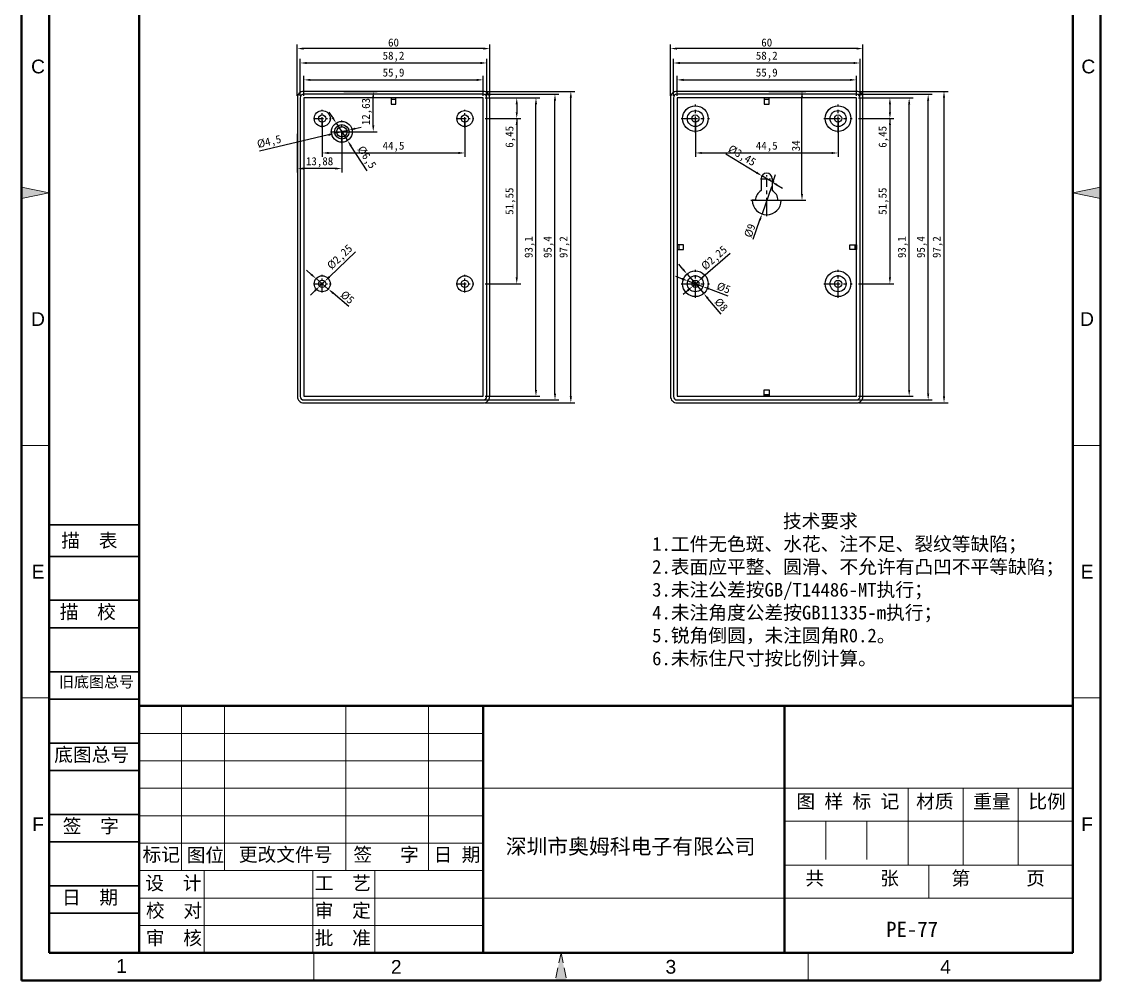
# Model space of a CAD drawing. Extents: x -1568 to -1231, y -67 to 424.
# Drawn here: x -1567.6 to -1231.1, y -67.4 to 231.8 of the extents above; entities that cross this region are included whole.
import ezdxf
from ezdxf.enums import TextEntityAlignment as Align

# ---------------------------------------------------------------- set-up
doc = ezdxf.new("R2010")
doc.units = 0
for name, pattern in [('ACAD_ISO10W100', [18, 12, -3, 0, -3]), ('CENTER', [50.8, 31.75, -6.35, 6.35, -6.35]), ('HIDDEN2', [4.7625, 3.175, -1.5875])]:
    doc.linetypes.add(name, pattern=pattern)
for name, color, linetype, lineweight in [('dim', 82, 'Continuous', 9), ('图层1', 7, 'ACAD_ISO10W100', 15), ('图层2', 7, 'Continuous', 30), ('图层3', 7, 'Continuous', 15), ('图层4', 7, 'Continuous', 40), ('图层5', 7, 'HIDDEN2', 15)]:
    doc.layers.add(name, color=color, linetype=linetype, lineweight=lineweight)
doc.layers.add('尺寸线', color=7, linetype='Continuous')
doc.styles.add('样式 3', font='arial.ttf', dxfattribs={"height": 3.8})
doc.dimstyles.new('ISO-25', dxfattribs={"dimtxt": 2.5, "dimasz": 2.5, "dimexe": 1.25, "dimexo": 0.625, "dimtad": 1, "dimtxsty": 'Standard', "dimcen": 2.5, "dimadec": 0, "dimazin": 0, "dimtfac": 1, "dimtmove": 0, "dimatfit": 3, "dimfxl": 1, "dimarcsym": 0})

# ---------------------------------------------------------------- blocks, each defined once
blk = doc.blocks.new('*D2')
at = {"layer": 'Defpoints', "color": 0}
for p in [(-1307.21, 209.99), (-1279.92, 209.99), (-1307.21, 112.79)]:
    blk.add_point(p, dxfattribs=at)
at = {"layer": 'dim', "color": 0, "lineweight": -2}
for p, q in [((-1306.59, 209.99), (-1278.67, 209.99)), ((-1279.92, 114.79), (-1279.92, 207.99)), ((-1306.59, 112.79), (-1278.67, 112.79))]:
    blk.add_line(p, q, dxfattribs=at)
at = {"layer": 'dim', "color": 0}
for points in [[(-1279.58, 207.99), (-1280.25, 207.99), (-1279.92, 209.99)], [(-1280.25, 114.79), (-1279.58, 114.79), (-1279.92, 112.79)]]:
    blk.add_solid(points, dxfattribs=at)
at = {"layer": 'dim', "color": 0, "insert": (-1281.89, 161.39), "char_height": 2.5, "attachment_point": 5, "rotation": 90}
blk.add_mtext('97,2', dxfattribs=at)
blk = doc.blocks.new('*D3')
at = {"layer": 'Defpoints', "color": 0}
for p in [(-1307.21, 209.09), (-1284.86, 209.09), (-1307.21, 113.69)]:
    blk.add_point(p, dxfattribs=at)
at = {"layer": 'dim', "color": 0, "lineweight": -2}
for p, q in [((-1306.59, 209.09), (-1283.61, 209.09)), ((-1284.86, 115.69), (-1284.86, 207.09)), ((-1306.59, 113.69), (-1283.61, 113.69))]:
    blk.add_line(p, q, dxfattribs=at)
at = {"layer": 'dim', "color": 0}
for points in [[(-1284.53, 207.09), (-1285.2, 207.09), (-1284.86, 209.09)], [(-1285.2, 115.69), (-1284.53, 115.69), (-1284.86, 113.69)]]:
    blk.add_solid(points, dxfattribs=at)
at = {"layer": 'dim', "color": 0, "insert": (-1286.83, 161.39), "char_height": 2.5, "attachment_point": 5, "rotation": 90}
blk.add_mtext('95,4', dxfattribs=at)
blk = doc.blocks.new('*D4')
at = {"layer": 'Defpoints', "color": 0}
for p in [(-1423.61, 209.99), (-1396.31, 209.99), (-1423.61, 112.79)]:
    blk.add_point(p, dxfattribs=at)
at = {"layer": 'dim', "color": 0, "lineweight": -2}
for p, q in [((-1422.98, 209.99), (-1395.06, 209.99)), ((-1396.31, 114.79), (-1396.31, 207.99)), ((-1422.98, 112.79), (-1395.06, 112.79))]:
    blk.add_line(p, q, dxfattribs=at)
at = {"layer": 'dim', "color": 0}
for points in [[(-1395.97, 207.99), (-1396.64, 207.99), (-1396.31, 209.99)], [(-1396.64, 114.79), (-1395.97, 114.79), (-1396.31, 112.79)]]:
    blk.add_solid(points, dxfattribs=at)
at = {"layer": 'dim', "color": 0, "insert": (-1398.28, 161.39), "char_height": 2.5, "attachment_point": 5, "rotation": 90}
blk.add_mtext('97,2', dxfattribs=at)
blk = doc.blocks.new('*D5')
at = {"layer": 'Defpoints', "color": 0}
for p in [(-1423.61, 209.09), (-1401.25, 209.09), (-1423.61, 113.69)]:
    blk.add_point(p, dxfattribs=at)
at = {"layer": 'dim', "color": 0, "lineweight": -2}
for p, q in [((-1422.98, 209.09), (-1400, 209.09)), ((-1401.25, 115.69), (-1401.25, 207.09)), ((-1422.98, 113.69), (-1400, 113.69))]:
    blk.add_line(p, q, dxfattribs=at)
at = {"layer": 'dim', "color": 0}
for points in [[(-1400.92, 207.09), (-1401.59, 207.09), (-1401.25, 209.09)], [(-1401.59, 115.69), (-1400.92, 115.69), (-1401.25, 113.69)]]:
    blk.add_solid(points, dxfattribs=at)
at = {"layer": 'dim', "color": 0, "insert": (-1403.23, 161.39), "char_height": 2.5, "attachment_point": 5, "rotation": 90}
blk.add_mtext('95,4', dxfattribs=at)
blk = doc.blocks.new('*D6')
at = {"layer": 'Defpoints', "color": 0}
for p in [(-1423.66, 207.94), (-1407.18, 207.94), (-1423.66, 114.84)]:
    blk.add_point(p, dxfattribs=at)
at = {"layer": 'dim', "color": 0, "lineweight": -2}
for p, q in [((-1423.03, 207.94), (-1405.93, 207.94)), ((-1407.18, 116.84), (-1407.18, 205.94)), ((-1423.03, 114.84), (-1405.93, 114.84))]:
    blk.add_line(p, q, dxfattribs=at)
at = {"layer": 'dim', "color": 0}
for points in [[(-1406.85, 205.94), (-1407.52, 205.94), (-1407.18, 207.94)], [(-1407.52, 116.84), (-1406.85, 116.84), (-1407.18, 114.84)]]:
    blk.add_solid(points, dxfattribs=at)
at = {"layer": 'dim', "color": 0, "insert": (-1409.15, 161.39), "char_height": 2.5, "attachment_point": 5, "rotation": 90}
blk.add_mtext('93,1', dxfattribs=at)
blk = doc.blocks.new('*D7')
at = {"layer": 'Defpoints', "color": 0}
for p in [(-1423.66, 201.49), (-1423.66, 149.94), (-1413.18, 149.94)]:
    blk.add_point(p, dxfattribs=at)
at = {"layer": 'dim', "color": 0, "lineweight": -2}
for p, q in [((-1423.03, 201.49), (-1411.93, 201.49)), ((-1413.18, 199.49), (-1413.18, 151.94)), ((-1423.03, 149.94), (-1411.93, 149.94))]:
    blk.add_line(p, q, dxfattribs=at)
at = {"layer": 'dim', "color": 0}
for points in [[(-1412.84, 199.49), (-1413.51, 199.49), (-1413.18, 201.49)], [(-1413.51, 151.94), (-1412.84, 151.94), (-1413.18, 149.94)]]:
    blk.add_solid(points, dxfattribs=at)
at = {"layer": 'dim', "color": 0, "insert": (-1415.15, 175.72), "char_height": 2.5, "attachment_point": 5, "rotation": 90}
blk.add_mtext('51,55', dxfattribs=at)
blk = doc.blocks.new('*D8')
at = {"layer": 'Defpoints', "color": 0}
for p in [(-1481.61, 197.37), (-1467.73, 197.37), (-1481.61, 185.9)]:
    blk.add_point(p, dxfattribs=at)
at = {"layer": 'dim', "color": 0, "lineweight": -2}
for p, q in [((-1481.61, 196.74), (-1481.61, 184.65)), ((-1467.73, 196.74), (-1467.73, 184.65)), ((-1469.73, 185.9), (-1479.61, 185.9))]:
    blk.add_line(p, q, dxfattribs=at)
at = {"layer": 'dim', "color": 0}
for points in [[(-1479.61, 186.23), (-1479.61, 185.57), (-1481.61, 185.9)], [(-1469.73, 185.57), (-1469.73, 186.23), (-1467.73, 185.9)]]:
    blk.add_solid(points, dxfattribs=at)
at = {"layer": 'dim', "color": 0, "insert": (-1474.67, 187.87), "char_height": 2.5, "attachment_point": 5}
blk.add_mtext('13,88', dxfattribs=at)
blk = doc.blocks.new('*D9')
at = {"layer": 'Defpoints', "color": 0}
for p in [(-1469.5, 200.1), (-1465.96, 194.64)]:
    blk.add_point(p, dxfattribs=at)
at = {"layer": 'dim', "color": 0, "lineweight": -2}
for p, q in [((-1470.58, 201.78), (-1471.67, 203.45)), ((-1469.5, 200.1), (-1465.96, 194.64)), ((-1459.82, 185.15), (-1464.88, 192.96))]:
    blk.add_line(p, q, dxfattribs=at)
at = {"layer": 'dim', "color": 0}
for points in [[(-1470.86, 201.59), (-1470.3, 201.96), (-1469.5, 200.1)], [(-1464.6, 193.14), (-1465.16, 192.78), (-1465.96, 194.64)]]:
    blk.add_solid(points, dxfattribs=at)
at = {"layer": 'dim', "color": 0, "insert": (-1460.15, 189.29), "char_height": 2.5, "attachment_point": 5, "rotation": 302.9222}
blk.add_mtext('%%c6,5', dxfattribs=at)
blk = doc.blocks.new('*D10')
at = {"layer": 'Defpoints', "color": 0}
for p in [(-1307.26, 207.94), (-1290.79, 207.94), (-1307.26, 114.84)]:
    blk.add_point(p, dxfattribs=at)
at = {"layer": 'dim', "color": 0, "lineweight": -2}
for p, q in [((-1306.64, 207.94), (-1289.54, 207.94)), ((-1290.79, 116.84), (-1290.79, 205.94)), ((-1306.64, 114.84), (-1289.54, 114.84))]:
    blk.add_line(p, q, dxfattribs=at)
at = {"layer": 'dim', "color": 0}
for points in [[(-1290.46, 205.94), (-1291.12, 205.94), (-1290.79, 207.94)], [(-1291.12, 116.84), (-1290.46, 116.84), (-1290.79, 114.84)]]:
    blk.add_solid(points, dxfattribs=at)
at = {"layer": 'dim', "color": 0, "insert": (-1292.76, 161.39), "char_height": 2.5, "attachment_point": 5, "rotation": 90}
blk.add_mtext('93,1', dxfattribs=at)
blk = doc.blocks.new('*D11')
at = {"layer": 'Defpoints', "color": 0}
for p in [(-1307.26, 201.49), (-1307.26, 149.94), (-1296.79, 149.94)]:
    blk.add_point(p, dxfattribs=at)
at = {"layer": 'dim', "color": 0, "lineweight": -2}
for p, q in [((-1306.64, 201.49), (-1295.54, 201.49)), ((-1296.79, 199.49), (-1296.79, 151.94)), ((-1306.64, 149.94), (-1295.54, 149.94))]:
    blk.add_line(p, q, dxfattribs=at)
at = {"layer": 'dim', "color": 0}
for points in [[(-1296.45, 199.49), (-1297.12, 199.49), (-1296.79, 201.49)], [(-1297.12, 151.94), (-1296.45, 151.94), (-1296.79, 149.94)]]:
    blk.add_solid(points, dxfattribs=at)
at = {"layer": 'dim', "color": 0, "insert": (-1298.76, 175.72), "char_height": 2.5, "attachment_point": 5, "rotation": 90}
blk.add_mtext('51,55', dxfattribs=at)
blk = doc.blocks.new('*D12')
at = {"layer": 'Defpoints', "color": 0}
for p in [(-1335.21, 209.99), (-1324.22, 209.99), (-1335.21, 175.99)]:
    blk.add_point(p, dxfattribs=at)
at = {"layer": 'dim', "color": 0, "lineweight": -2}
for p, q in [((-1334.59, 209.99), (-1322.97, 209.99)), ((-1324.22, 177.99), (-1324.22, 207.99)), ((-1334.59, 175.99), (-1322.97, 175.99))]:
    blk.add_line(p, q, dxfattribs=at)
at = {"layer": 'dim', "color": 0}
for points in [[(-1323.88, 207.99), (-1324.55, 207.99), (-1324.22, 209.99)], [(-1324.55, 177.99), (-1323.88, 177.99), (-1324.22, 175.99)]]:
    blk.add_solid(points, dxfattribs=at)
at = {"layer": 'dim', "color": 0, "insert": (-1326.09, 192.99), "char_height": 2.5, "attachment_point": 5, "rotation": 90}
blk.add_mtext('34', dxfattribs=at)
blk = doc.blocks.new('*D13')
at = {"layer": 'Defpoints', "color": 0}
for p in [(-1336.69, 183.61), (-1333.74, 181.83)]:
    blk.add_point(p, dxfattribs=at)
at = {"layer": 'dim', "color": 0, "lineweight": -2}
for p, q in [((-1348.01, 190.45), (-1338.4, 184.65)), ((-1333.74, 181.83), (-1336.69, 183.61)), ((-1332.03, 180.79), (-1330.31, 179.76))]:
    blk.add_line(p, q, dxfattribs=at)
at = {"layer": 'dim', "color": 0}
for points in [[(-1338.57, 184.36), (-1338.23, 184.93), (-1336.69, 183.61)], [(-1331.85, 181.08), (-1332.2, 180.51), (-1333.74, 181.83)]]:
    blk.add_solid(points, dxfattribs=at)
at = {"layer": 'dim', "color": 0, "insert": (-1343.04, 189.75), "char_height": 2.5, "attachment_point": 5, "rotation": 328.8583}
blk.add_mtext('%%c3,45', dxfattribs=at)
blk = doc.blocks.new('*D14')
at = {"layer": 'Defpoints', "color": 0}
for p in [(-1475.76, 151.57), (-1471.95, 148.32)]:
    blk.add_point(p, dxfattribs=at)
at = {"layer": 'dim', "color": 0, "lineweight": -2}
for p, q in [((-1477.28, 152.87), (-1478.8, 154.17)), ((-1475.76, 151.57), (-1471.95, 148.32)), ((-1465.55, 142.85), (-1470.43, 147.02))]:
    blk.add_line(p, q, dxfattribs=at)
at = {"layer": 'dim', "color": 0}
for points in [[(-1477.49, 152.61), (-1477.06, 153.12), (-1475.76, 151.57)], [(-1470.22, 147.27), (-1470.65, 146.77), (-1471.95, 148.32)]]:
    blk.add_solid(points, dxfattribs=at)
at = {"layer": 'dim', "color": 0, "insert": (-1466.01, 145.71), "char_height": 2.5, "attachment_point": 5, "rotation": 319.496}
blk.add_mtext('%%c5', dxfattribs=at)
blk = doc.blocks.new('*D15')
at = {"layer": 'Defpoints', "color": 0}
for p in [(-1474.67, 149.16), (-1473.04, 150.72)]:
    blk.add_point(p, dxfattribs=at)
at = {"layer": 'dim', "color": 0, "lineweight": -2}
for p, q in [((-1463.51, 159.89), (-1471.6, 152.11)), ((-1474.67, 149.16), (-1473.04, 150.72)), ((-1476.11, 147.78), (-1477.55, 146.39))]:
    blk.add_line(p, q, dxfattribs=at)
at = {"layer": 'dim', "color": 0}
for points in [[(-1471.83, 152.35), (-1471.37, 151.87), (-1473.04, 150.72)], [(-1475.88, 147.54), (-1476.34, 148.02), (-1474.67, 149.16)]]:
    blk.add_solid(points, dxfattribs=at)
at = {"layer": 'dim', "color": 0, "insert": (-1468.2, 158.12), "char_height": 2.5, "attachment_point": 5, "rotation": 43.871}
blk.add_mtext('%%c2,25', dxfattribs=at)
blk = doc.blocks.new('*D16')
at = {"layer": 'Defpoints', "color": 0}
for p in [(-1333.75, 180.25), (-1336.68, 171.74)]:
    blk.add_point(p, dxfattribs=at)
at = {"layer": 'dim', "color": 0, "lineweight": -2}
for p, q in [((-1333.1, 182.14), (-1332.45, 184.03)), ((-1333.75, 180.25), (-1336.68, 171.74)), ((-1339.39, 163.87), (-1337.33, 169.85))]:
    blk.add_line(p, q, dxfattribs=at)
at = {"layer": 'dim', "color": 0}
for points in [[(-1333.41, 182.25), (-1332.78, 182.03), (-1333.75, 180.25)], [(-1337.02, 169.74), (-1337.65, 169.96), (-1336.68, 171.74)]]:
    blk.add_solid(points, dxfattribs=at)
at = {"layer": 'dim', "color": 0, "insert": (-1340.46, 166.52), "char_height": 2.5, "attachment_point": 5, "rotation": 70.9908}
blk.add_mtext('%%c9', dxfattribs=at)
blk = doc.blocks.new('*D17')
at = {"layer": 'Defpoints', "color": 0}
for p in [(-1360.06, 152.99), (-1354.87, 146.9)]:
    blk.add_point(p, dxfattribs=at)
at = {"layer": 'dim', "color": 0, "lineweight": -2}
for p, q in [((-1361.36, 154.51), (-1362.65, 156.03)), ((-1360.06, 152.99), (-1354.87, 146.9)), ((-1349.4, 140.49), (-1353.57, 145.38))]:
    blk.add_line(p, q, dxfattribs=at)
at = {"layer": 'dim', "color": 0}
for points in [[(-1361.61, 154.29), (-1361.1, 154.73), (-1360.06, 152.99)], [(-1353.32, 145.6), (-1353.82, 145.16), (-1354.87, 146.9)]]:
    blk.add_solid(points, dxfattribs=at)
at = {"layer": 'dim', "color": 0, "insert": (-1349.41, 143.39), "char_height": 2.5, "attachment_point": 5, "rotation": 310.4585}
blk.add_mtext('%%c8', dxfattribs=at)
blk = doc.blocks.new('*D18')
at = {"layer": 'Defpoints', "color": 0}
for p in [(-1359.81, 150.82), (-1355.12, 149.07)]:
    blk.add_point(p, dxfattribs=at)
at = {"layer": 'dim', "color": 0, "lineweight": -2}
for p, q in [((-1361.68, 151.52), (-1363.55, 152.22)), ((-1359.81, 150.82), (-1355.12, 149.07)), ((-1347.23, 146.12), (-1353.25, 148.37))]:
    blk.add_line(p, q, dxfattribs=at)
at = {"layer": 'dim', "color": 0}
for points in [[(-1361.8, 151.21), (-1361.56, 151.83), (-1359.81, 150.82)], [(-1353.13, 148.68), (-1353.37, 148.06), (-1355.12, 149.07)]]:
    blk.add_solid(points, dxfattribs=at)
at = {"layer": 'dim', "color": 0, "insert": (-1348.65, 148.65), "char_height": 2.5, "attachment_point": 5, "rotation": 339.4902}
blk.add_mtext('%%c5', dxfattribs=at)
blk = doc.blocks.new('*D19')
at = {"layer": 'Defpoints', "color": 0}
for p in [(-1358.31, 149.2), (-1356.62, 150.69)]:
    blk.add_point(p, dxfattribs=at)
at = {"layer": 'dim', "color": 0, "lineweight": -2}
for p, q in [((-1346.66, 159.4), (-1355.11, 152)), ((-1358.31, 149.2), (-1356.62, 150.69)), ((-1359.82, 147.89), (-1361.32, 146.57))]:
    blk.add_line(p, q, dxfattribs=at)
at = {"layer": 'dim', "color": 0}
for points in [[(-1355.33, 152.25), (-1354.89, 151.75), (-1356.62, 150.69)], [(-1359.6, 147.63), (-1360.03, 148.14), (-1358.31, 149.2)]]:
    blk.add_solid(points, dxfattribs=at)
at = {"layer": 'dim', "color": 0, "insert": (-1351.43, 157.84), "char_height": 2.5, "attachment_point": 5, "rotation": 41.1982}
blk.add_mtext('%%c2,25', dxfattribs=at)
blk = doc.blocks.new('*D20')
at = {"layer": 'Defpoints', "color": 0}
for p in [(-1481.61, 223.33), (-1481.61, 207.94), (-1421.61, 207.94)]:
    blk.add_point(p, dxfattribs=at)
at = {"layer": 'dim', "color": 0, "lineweight": -2}
for p, q in [((-1481.61, 208.57), (-1481.61, 224.58)), ((-1423.61, 223.33), (-1479.61, 223.33)), ((-1421.61, 208.57), (-1421.61, 224.58))]:
    blk.add_line(p, q, dxfattribs=at)
at = {"layer": 'dim', "color": 0}
for points in [[(-1479.61, 223.67), (-1479.61, 223), (-1481.61, 223.33)], [(-1423.61, 223), (-1423.61, 223.67), (-1421.61, 223.33)]]:
    blk.add_solid(points, dxfattribs=at)
at = {"layer": 'dim', "color": 0, "insert": (-1451.61, 225.21), "char_height": 2.5, "attachment_point": 5}
blk.add_mtext('60', dxfattribs=at)
blk = doc.blocks.new('*D21')
at = {"layer": 'Defpoints', "color": 0}
for p in [(-1422.51, 218.84), (-1480.71, 207.99), (-1422.51, 207.94)]:
    blk.add_point(p, dxfattribs=at)
at = {"layer": 'dim', "color": 0, "lineweight": -2}
for p, q in [((-1480.71, 208.62), (-1480.71, 220.09)), ((-1478.71, 218.84), (-1424.51, 218.84)), ((-1422.51, 208.57), (-1422.51, 220.09))]:
    blk.add_line(p, q, dxfattribs=at)
at = {"layer": 'dim', "color": 0}
for points in [[(-1478.71, 219.17), (-1478.71, 218.5), (-1480.71, 218.84)], [(-1424.51, 218.5), (-1424.51, 219.17), (-1422.51, 218.84)]]:
    blk.add_solid(points, dxfattribs=at)
at = {"layer": 'dim', "color": 0, "insert": (-1451.61, 220.81), "char_height": 2.5, "attachment_point": 5}
blk.add_mtext('58,2', dxfattribs=at)
blk = doc.blocks.new('*D22')
at = {"layer": 'Defpoints', "color": 0}
for p in [(-1423.66, 213.57), (-1479.56, 207.94), (-1423.66, 207.94)]:
    blk.add_point(p, dxfattribs=at)
at = {"layer": 'dim', "color": 0, "lineweight": -2}
for p, q in [((-1479.56, 208.57), (-1479.56, 214.82)), ((-1477.56, 213.57), (-1425.66, 213.57)), ((-1423.66, 208.57), (-1423.66, 214.82))]:
    blk.add_line(p, q, dxfattribs=at)
at = {"layer": 'dim', "color": 0}
for points in [[(-1477.56, 213.9), (-1477.56, 213.23), (-1479.56, 213.57)], [(-1425.66, 213.23), (-1425.66, 213.9), (-1423.66, 213.57)]]:
    blk.add_solid(points, dxfattribs=at)
at = {"layer": 'dim', "color": 0, "insert": (-1451.61, 215.54), "char_height": 2.5, "attachment_point": 5}
blk.add_mtext('55,9', dxfattribs=at)
blk = doc.blocks.new('*D23')
at = {"layer": 'Defpoints', "color": 0}
for p in [(-1469.92, 196.85), (-1465.54, 197.89)]:
    blk.add_point(p, dxfattribs=at)
at = {"layer": 'dim', "color": 0, "lineweight": -2}
for p, q in [((-1463.59, 198.35), (-1461.65, 198.81)), ((-1471.87, 196.39), (-1493.45, 191.29)), ((-1465.54, 197.89), (-1469.92, 196.85))]:
    blk.add_line(p, q, dxfattribs=at)
at = {"layer": 'dim', "color": 0}
for points in [[(-1463.67, 198.67), (-1463.52, 198.02), (-1465.54, 197.89)], [(-1471.79, 196.07), (-1471.94, 196.72), (-1469.92, 196.85)]]:
    blk.add_solid(points, dxfattribs=at)
at = {"layer": 'dim', "color": 0, "insert": (-1490.35, 194.05), "char_height": 2.5, "attachment_point": 5, "rotation": 13.2927}
blk.add_mtext('%%c4,5', dxfattribs=at)
blk = doc.blocks.new('*D24')
at = {"layer": 'Defpoints', "color": 0}
for p in [(-1473.86, 201.49), (-1429.36, 201.49), (-1429.36, 190.76)]:
    blk.add_point(p, dxfattribs=at)
at = {"layer": 'dim', "color": 0, "lineweight": -2}
for p, q in [((-1473.86, 200.87), (-1473.86, 189.51)), ((-1429.36, 200.87), (-1429.36, 189.51)), ((-1471.86, 190.76), (-1431.36, 190.76))]:
    blk.add_line(p, q, dxfattribs=at)
at = {"layer": 'dim', "color": 0}
for points in [[(-1471.86, 191.09), (-1471.86, 190.43), (-1473.86, 190.76)], [(-1431.36, 190.43), (-1431.36, 191.09), (-1429.36, 190.76)]]:
    blk.add_solid(points, dxfattribs=at)
at = {"layer": 'dim', "color": 0, "insert": (-1451.61, 192.73), "char_height": 2.5, "attachment_point": 5}
blk.add_mtext('44,5', dxfattribs=at)
blk = doc.blocks.new('*D25')
at = {"layer": 'Defpoints', "color": 0}
for p in [(-1467.73, 209.99), (-1457.94, 209.99), (-1467.73, 197.37)]:
    blk.add_point(p, dxfattribs=at)
at = {"layer": 'dim', "color": 0, "lineweight": -2}
for p, q in [((-1467.11, 209.99), (-1456.69, 209.99)), ((-1457.94, 199.37), (-1457.94, 207.99)), ((-1467.11, 197.37), (-1456.69, 197.37))]:
    blk.add_line(p, q, dxfattribs=at)
at = {"layer": 'dim', "color": 0}
for points in [[(-1457.6, 207.99), (-1458.27, 207.99), (-1457.94, 209.99)], [(-1458.27, 199.37), (-1457.6, 199.37), (-1457.94, 197.37)]]:
    blk.add_solid(points, dxfattribs=at)
at = {"layer": 'dim', "color": 0, "insert": (-1459.91, 203.68), "char_height": 2.5, "attachment_point": 5, "rotation": 90}
blk.add_mtext('12,63', dxfattribs=at)
blk = doc.blocks.new('*D27')
at = {"layer": 'Defpoints', "color": 0}
for p in [(-1423.66, 207.94), (-1423.66, 201.49), (-1413.18, 201.49)]:
    blk.add_point(p, dxfattribs=at)
at = {"layer": 'dim', "color": 0, "lineweight": -2}
for p, q in [((-1423.03, 207.94), (-1411.93, 207.94)), ((-1413.18, 205.94), (-1413.18, 203.49)), ((-1423.03, 201.49), (-1411.93, 201.49)), ((-1413.18, 201.49), (-1413.18, 192.09))]:
    blk.add_line(p, q, dxfattribs=at)
at = {"layer": 'dim', "color": 0}
for points in [[(-1412.84, 205.94), (-1413.51, 205.94), (-1413.18, 207.94)], [(-1413.51, 203.49), (-1412.84, 203.49), (-1413.18, 201.49)]]:
    blk.add_solid(points, dxfattribs=at)
at = {"layer": 'dim', "color": 0, "insert": (-1415.15, 195.79), "char_height": 2.5, "attachment_point": 5, "rotation": 90}
blk.add_mtext('6,45', dxfattribs=at)
blk = doc.blocks.new('*D31')
at = {"layer": 'Defpoints', "color": 0}
for p in [(-1365.21, 223.33), (-1365.21, 207.94), (-1305.21, 207.94)]:
    blk.add_point(p, dxfattribs=at)
at = {"layer": 'dim', "color": 0, "lineweight": -2}
for p, q in [((-1365.21, 208.57), (-1365.21, 224.58)), ((-1307.21, 223.33), (-1363.21, 223.33)), ((-1305.21, 208.57), (-1305.21, 224.58))]:
    blk.add_line(p, q, dxfattribs=at)
at = {"layer": 'dim', "color": 0}
for points in [[(-1363.21, 223.67), (-1363.21, 223), (-1365.21, 223.33)], [(-1307.21, 223), (-1307.21, 223.67), (-1305.21, 223.33)]]:
    blk.add_solid(points, dxfattribs=at)
at = {"layer": 'dim', "color": 0, "insert": (-1335.21, 225.21), "char_height": 2.5, "attachment_point": 5}
blk.add_mtext('60', dxfattribs=at)
blk = doc.blocks.new('*D32')
at = {"layer": 'Defpoints', "color": 0}
for p in [(-1306.11, 218.84), (-1364.31, 207.99), (-1306.11, 207.94)]:
    blk.add_point(p, dxfattribs=at)
at = {"layer": 'dim', "color": 0, "lineweight": -2}
for p, q in [((-1364.31, 208.62), (-1364.31, 220.09)), ((-1362.31, 218.84), (-1308.11, 218.84)), ((-1306.11, 208.57), (-1306.11, 220.09))]:
    blk.add_line(p, q, dxfattribs=at)
at = {"layer": 'dim', "color": 0}
for points in [[(-1362.31, 219.17), (-1362.31, 218.5), (-1364.31, 218.84)], [(-1308.11, 218.5), (-1308.11, 219.17), (-1306.11, 218.84)]]:
    blk.add_solid(points, dxfattribs=at)
at = {"layer": 'dim', "color": 0, "insert": (-1335.21, 220.81), "char_height": 2.5, "attachment_point": 5}
blk.add_mtext('58,2', dxfattribs=at)
blk = doc.blocks.new('*D33')
at = {"layer": 'Defpoints', "color": 0}
for p in [(-1307.26, 213.57), (-1363.16, 207.94), (-1307.26, 207.94)]:
    blk.add_point(p, dxfattribs=at)
at = {"layer": 'dim', "color": 0, "lineweight": -2}
for p, q in [((-1363.16, 208.57), (-1363.16, 214.82)), ((-1361.16, 213.57), (-1309.26, 213.57)), ((-1307.26, 208.57), (-1307.26, 214.82))]:
    blk.add_line(p, q, dxfattribs=at)
at = {"layer": 'dim', "color": 0}
for points in [[(-1361.16, 213.9), (-1361.16, 213.23), (-1363.16, 213.57)], [(-1309.26, 213.23), (-1309.26, 213.9), (-1307.26, 213.57)]]:
    blk.add_solid(points, dxfattribs=at)
at = {"layer": 'dim', "color": 0, "insert": (-1335.21, 215.54), "char_height": 2.5, "attachment_point": 5}
blk.add_mtext('55,9', dxfattribs=at)
blk = doc.blocks.new('*D34')
at = {"layer": 'Defpoints', "color": 0}
for p in [(-1357.46, 201.49), (-1312.96, 201.49), (-1312.96, 190.76)]:
    blk.add_point(p, dxfattribs=at)
at = {"layer": 'dim', "color": 0, "lineweight": -2}
for p, q in [((-1357.46, 200.87), (-1357.46, 189.51)), ((-1312.96, 200.87), (-1312.96, 189.51)), ((-1355.46, 190.76), (-1314.96, 190.76))]:
    blk.add_line(p, q, dxfattribs=at)
at = {"layer": 'dim', "color": 0}
for points in [[(-1355.46, 191.09), (-1355.46, 190.43), (-1357.46, 190.76)], [(-1314.96, 190.43), (-1314.96, 191.09), (-1312.96, 190.76)]]:
    blk.add_solid(points, dxfattribs=at)
at = {"layer": 'dim', "color": 0, "insert": (-1335.21, 192.73), "char_height": 2.5, "attachment_point": 5}
blk.add_mtext('44,5', dxfattribs=at)
blk = doc.blocks.new('*D35')
at = {"layer": 'Defpoints', "color": 0}
for p in [(-1307.26, 207.94), (-1307.26, 201.49), (-1296.79, 201.49)]:
    blk.add_point(p, dxfattribs=at)
at = {"layer": 'dim', "color": 0, "lineweight": -2}
for p, q in [((-1306.64, 207.94), (-1295.54, 207.94)), ((-1296.79, 205.94), (-1296.79, 203.49)), ((-1306.64, 201.49), (-1295.54, 201.49)), ((-1296.79, 201.49), (-1296.79, 192.09))]:
    blk.add_line(p, q, dxfattribs=at)
at = {"layer": 'dim', "color": 0}
for points in [[(-1296.45, 205.94), (-1297.12, 205.94), (-1296.79, 207.94)], [(-1297.12, 203.49), (-1296.45, 203.49), (-1296.79, 201.49)]]:
    blk.add_solid(points, dxfattribs=at)
at = {"layer": 'dim', "color": 0, "insert": (-1298.76, 195.79), "char_height": 2.5, "attachment_point": 5, "rotation": 90}
blk.add_mtext('6,45', dxfattribs=at)

msp = doc.modelspace()

# ---------------------------------------------------------------- hatches: boundary and pattern name
at = {"layer": '图层1'}
for points in [[(-1559.046, 178.343), (-1567.612, 180.106), (-1567.612, 176.58)], [(-1239.704, 178.343), (-1231.138, 180.106), (-1231.138, 176.58)]]:
    msp.add_hatch(color=0, dxfattribs=at).paths.add_polyline_path(points)
at = {"layer": '图层5'}
msp.add_hatch(color=0, dxfattribs=at).paths.add_polyline_path([(-1399.375, -58.851), (-1401.138, -67.417), (-1397.612, -67.417)])

# ---------------------------------------------------------------- linework, layer by layer
for p, q in [((-1450.856, 207.444), (-1452.356, 207.444)), ((-1334.464, 207.444), (-1335.964, 207.444)), ((-1336.939, 182.719), (-1336.939, 179.039)), ((-1333.489, 182.719), (-1333.489, 179.039)), ((-1338.714, 175.994), (-1339.714, 175.994)), ((-1331.714, 175.994), (-1330.714, 175.994)), ((-1362.664, 162.144), (-1362.664, 160.644)), ((-1307.764, 162.144), (-1307.764, 160.644)), ((-1334.464, 115.344), (-1335.964, 115.344))]:
    msp.add_line(p, q)
at = {"color": 1, "linetype": 'CENTER', "ltscale": 0.16}
for p, q in [((-1357.464, 197.094), (-1357.464, 205.894)), ((-1312.964, 197.094), (-1312.964, 205.894)), ((-1361.864, 201.494), (-1353.064, 201.494)), ((-1317.364, 201.494), (-1308.564, 201.494)), ((-1357.464, 145.544), (-1357.464, 154.344)), ((-1312.964, 145.544), (-1312.964, 154.344)), ((-1361.864, 149.944), (-1353.064, 149.944)), ((-1317.364, 149.944), (-1308.564, 149.944))]:
    msp.add_line(p, q, dxfattribs=at)
at = {"color": 1, "linetype": 'CENTER', "ltscale": 0.1}
for p, q in [((-1473.856, 198.744), (-1473.856, 204.244)), ((-1429.356, 198.744), (-1429.356, 204.244)), ((-1476.606, 201.494), (-1471.106, 201.494)), ((-1432.106, 201.494), (-1426.606, 201.494)), ((-1473.856, 147.194), (-1473.856, 152.694)), ((-1429.356, 147.194), (-1429.356, 152.694)), ((-1476.606, 149.944), (-1471.106, 149.944)), ((-1432.106, 149.944), (-1426.606, 149.944))]:
    msp.add_line(p, q, dxfattribs=at)
at = {"color": 1, "linetype": 'CENTER', "ltscale": 0.13}
for p, q in [((-1467.731, 193.794), (-1467.731, 200.944)), ((-1471.306, 197.369), (-1464.156, 197.369))]:
    msp.add_line(p, q, dxfattribs=at)
at = {"color": 1, "linetype": 'CENTER', "ltscale": 0.069}
for p, q in [((-1337.111, 182.719), (-1333.316, 182.719)), ((-1335.214, 180.822), (-1335.214, 184.617))]:
    msp.add_line(p, q, dxfattribs=at)
at = {"color": 1, "linetype": 'CENTER', "ltscale": 0.18}
for p, q in [((-1335.214, 171.044), (-1335.214, 180.944)), ((-1340.164, 175.994), (-1330.264, 175.994))]:
    msp.add_line(p, q, dxfattribs=at)
for points in [[(-1479.606, 112.794), (-1423.606, 112.794, 0.4142136), (-1421.606, 114.794), (-1421.606, 207.994, 0.4142136), (-1423.606, 209.994), (-1479.606, 209.994, 0.4142136), (-1481.606, 207.994), (-1481.606, 114.794, 0.4142136)], [(-1479.606, 113.694), (-1423.606, 113.694, 0.4142136), (-1422.506, 114.794), (-1422.506, 207.994, 0.4142136), (-1423.606, 209.094), (-1479.606, 209.094, 0.4142136), (-1480.706, 207.994), (-1480.706, 114.794, 0.4142136)], [(-1363.214, 112.794), (-1307.214, 112.794, 0.4142136), (-1305.214, 114.794), (-1305.214, 207.994, 0.4142136), (-1307.214, 209.994), (-1363.214, 209.994, 0.4142136), (-1365.214, 207.994), (-1365.214, 114.794, 0.4142136)], [(-1363.214, 113.694), (-1307.214, 113.694, 0.4142136), (-1306.114, 114.794), (-1306.114, 207.994, 0.4142136), (-1307.214, 209.094), (-1363.214, 209.094, 0.4142136), (-1364.314, 207.994), (-1364.314, 114.794, 0.4142136)]]:
    msp.add_lwpolyline(points, format="xyb", close=True)
for points in [[(-1479.556, 114.844), (-1423.656, 114.844), (-1423.656, 207.944), (-1479.556, 207.944)], [(-1452.356, 205.944), (-1450.856, 205.944), (-1450.856, 207.944), (-1452.356, 207.944)], [(-1363.164, 114.844), (-1307.264, 114.844), (-1307.264, 207.944), (-1363.164, 207.944)], [(-1335.964, 205.944), (-1334.464, 205.944), (-1334.464, 207.944), (-1335.964, 207.944)], [(-1361.164, 160.644), (-1361.164, 162.144), (-1363.164, 162.144), (-1363.164, 160.644)], [(-1309.264, 160.644), (-1309.264, 162.144), (-1307.264, 162.144), (-1307.264, 160.644)], [(-1335.964, 116.844), (-1334.464, 116.844), (-1334.464, 114.844), (-1335.964, 114.844)]]:
    msp.add_lwpolyline(points, close=True)
for centre, radius in [((-1357.464, 201.494), 4), ((-1312.964, 201.494), 4), ((-1473.856, 201.494), 2.5), ((-1473.856, 201.494), 1.125), ((-1429.356, 201.494), 2.5), ((-1429.356, 201.494), 1.125), ((-1357.464, 201.494), 2.5), ((-1357.464, 201.494), 1.125), ((-1312.964, 201.494), 2.5), ((-1312.964, 201.494), 1.125), ((-1467.731, 197.369), 3.25), ((-1467.731, 197.369), 2.25), ((-1467.731, 197.369), 1.625), ((-1473.856, 149.944), 2.5), ((-1429.356, 149.944), 2.5), ((-1357.464, 149.944), 4), ((-1357.464, 149.944), 2.5), ((-1312.964, 149.944), 4), ((-1312.964, 149.944), 2.5), ((-1473.856, 149.944), 1.125), ((-1429.356, 149.944), 1.125), ((-1357.464, 149.944), 1.125), ((-1312.964, 149.944), 1.125)]:
    msp.add_circle(centre, radius)
for centre, radius, start, end in [((-1335.214, 182.719), 1.725, 0, 180), ((-1335.214, 175.994), 3.5, 119.52855, 180), ((-1335.214, 175.994), 3.5, 0, 60.47145), ((-1335.214, 175.994), 4.5, 180, 0)]:
    msp.add_arc(centre, radius, start, end)
at = {"layer": '图层1', "color": 0}
for p, q in [((-1559.046, 178.343), (-1567.612, 180.106)), ((-1559.046, 178.343), (-1567.612, 176.58)), ((-1239.704, 178.343), (-1231.138, 180.106)), ((-1239.704, 178.343), (-1231.138, 176.58)), ((-1559.046, 99.536), (-1567.612, 99.536)), ((-1231.138, 99.536), (-1239.704, 99.536)), ((-1559.046, 20.728), (-1567.612, 20.728)), ((-1231.138, 20.728), (-1239.704, 20.728)), ((-1316.798, -17.734), (-1316.798, -31.439)), ((-1303.949, -17.734), (-1303.949, -31.439)), ((-1504.317, -33.152), (-1504.317, -24.586)), ((-1504.317, -33.152), (-1504.317, -24.586))]:
    msp.add_line(p, q, dxfattribs=at)
at = {"layer": '图层2', "color": 0}
for p, q in [((-1530.93, 74.78), (-1559.046, 74.78)), ((-1530.93, 64.893), (-1559.046, 64.893)), ((-1530.93, 64.893), (-1545.866, 64.893)), ((-1530.93, 51.188), (-1559.046, 51.188)), ((-1530.93, 42.622), (-1559.046, 42.622)), ((-1530.93, 42.622), (-1545.866, 42.622)), ((-1530.93, 42.622), (-1545.866, 42.622)), ((-1530.93, 28.916), (-1559.046, 28.916)), ((-1530.93, 20.35), (-1559.046, 20.35)), ((-1530.93, 20.35), (-1545.866, 20.35)), ((-1530.93, 6.644), (-1559.046, 6.644)), ((-1530.93, -1.922), (-1559.046, -1.922)), ((-1530.93, -1.922), (-1545.866, -1.922)), ((-1530.93, -15.628), (-1559.046, -15.628)), ((-1530.93, -24.194), (-1559.046, -24.194)), ((-1530.93, -24.194), (-1545.866, -24.194)), ((-1530.93, -37.899), (-1559.046, -37.899)), ((-1530.93, -46.465), (-1559.046, -46.465))]:
    msp.add_line(p, q, dxfattribs=at)
at = {"layer": '图层3', "color": 0}
for p, q in [((-1517.755, -33.152), (-1517.755, 18.244)), ((-1504.317, -24.586), (-1504.317, 18.244)), ((-1466.434, -33.051), (-1466.434, 18.244)), ((-1440.736, -33.027), (-1440.736, 18.244)), ((-1423.604, 9.678), (-1530.93, 9.678)), ((-1423.604, 1.112), (-1530.93, 1.112)), ((-1423.604, 1.112), (-1530.93, 1.112)), ((-1423.604, -7.454), (-1530.93, -7.454)), ((-1444.408, -7.454), (-1239.704, -7.454)), ((-1291.1, -7.454), (-1291.1, -31.439)), ((-1273.968, -7.454), (-1273.968, -31.439)), ((-1256.836, -7.454), (-1256.836, -31.439)), ((-1423.604, -16.02), (-1530.93, -16.02)), ((-1239.704, -17.734), (-1329.648, -17.734)), ((-1291.1, -17.734), (-1291.1, -31.439)), ((-1423.604, -24.586), (-1530.93, -24.586)), ((-1423.604, -33.152), (-1530.93, -33.152)), ((-1510.696, -58.851), (-1510.696, -33.152)), ((-1476.752, -58.851), (-1476.752, -33.051)), ((-1457.433, -58.749), (-1457.433, -33.051)), ((-1239.704, -31.439), (-1329.648, -31.439)), ((-1284.676, -31.439), (-1284.676, -41.719)), ((-1423.604, -41.719), (-1530.93, -41.719)), ((-1423.604, -41.719), (-1530.464, -41.719)), ((-1444.408, -41.719), (-1239.704, -41.719)), ((-1530.93, -46.465), (-1531.173, -46.465)), ((-1423.604, -50.285), (-1530.93, -50.285)), ((-1476.469, -58.851), (-1476.469, -67.417)), ((-1322.281, -58.851), (-1322.281, -67.417)), ((-1322.281, -58.851), (-1322.281, -67.417))]:
    msp.add_line(p, q, dxfattribs=at)
at = {"layer": '图层4', "color": 0}
for p, q in [((-1530.93, -58.851), (-1530.93, 415.537)), ((-1239.704, 18.244), (-1530.93, 18.244)), ((-1530.93, 18.244), (-1530.93, -58.851)), ((-1368.593, 18.244), (-1522.782, 18.244)), ((-1423.604, -58.851), (-1423.604, 18.244)), ((-1329.648, -58.851), (-1329.648, 18.244)), ((-1530.93, -17.734), (-1530.93, -58.851))]:
    msp.add_line(p, q, dxfattribs=at)
at = {"layer": '图层5', "color": 0}
for p, q in [((-1423.604, -33.152), (-1530.93, -33.152)), ((-1399.375, -58.851), (-1401.138, -67.417)), ((-1399.375, -58.851), (-1397.612, -67.417))]:
    msp.add_line(p, q, dxfattribs=at)
at = {"layer": '尺寸线', "color": 0, "lineweight": 40}
for p, q in [((-1567.612, 424.103), (-1567.612, -67.417)), ((-1231.138, 424.103), (-1231.138, -67.417)), ((-1559.046, 415.537), (-1559.046, -58.851)), ((-1239.704, 415.537), (-1239.704, -58.851)), ((-1559.046, -58.851), (-1239.704, -58.851)), ((-1567.612, -67.417), (-1231.138, -67.417))]:
    msp.add_line(p, q, dxfattribs=at)

# ---------------------------------------------------------------- texts
at = {"layer": '图层1', "color": 0, "style": '样式 3'}
for s, p in [('C', (-1562.487, 217.747)), ('C', (-1234.912, 217.747)), ('D', (-1562.487, 138.939)), ('D', (-1235.314, 138.939)), ('E', (-1562.487, 60.132)), ('E', (-1235.314, 60.132)), ('F', (-1562.487, -18.676)), ('F', (-1235.314, -18.676))]:
    msp.add_text(s, height=4.283, dxfattribs=at).set_placement(p, align=Align.MIDDLE)
at = {"layer": '图层1', "color": 0, "attachment_point": 1}
for s, insert, char_height, width in [('{\\fSimSun|b0|i0|c134|p2;图 样 标 记}', (-1325.969, -9.398), 4.28302, 53.13738), ('{\\fSimSun|b0|i0|c134|p2;材质 }', (-1288.613, -9.416), 4.28302, 35.72091), ('{\\fSimSun|b0|i0|c134|p2;深圳市奥姆科电子有限公司}', (-1416.615, -23.236), 4.75891, 89.92113), ('{\\fSimSun|b0|i0|c134|p2;标记}', (-1529.878, -26.007), 4.28302, 11.99246), ('{\\fSimSun|b0|i0|c134|p2;图位}', (-1516.124, -26.181), 4.28302, 11.99246), ('{\\fSimSun|b0|i0|c134|p2;更改文件号}', (-1499.863, -26.007), 4.28302, 35.72091), ('{\\fSimSun|b0|i0|c134|p2;PE-77}', (-1297.975, -49.081), 4.75891, 59.04154), ('{\\fSimSun|b0|i0|c134|p2;审  核}', (-1528.87, -52.029), 4.28302, 34.73239), ('{\\fSimSun|b0|i0|c134|p2;批  准}', (-1476.178, -52.029), 4.28302, 35.72091)]:
    msp.add_mtext(s, dxfattribs=dict(at, insert=insert, char_height=char_height, width=width))
at = {"layer": '图层2', "color": 0, "attachment_point": 1}
for s, insert, char_height, width in [('{\\fSimSun|b0|i0|c134|p2;描\\fSimSun|b0|i0|c0|p2;  \\fSimSun|b0|i0|c134|p2;表}', (-1555.218, 71.989), 4.28297, 47.9936), ('{\\fSimSun|b0|i0|c134|p2;描\\fSimSun|b0|i0|c0|p2;  \\fSimSun|b0|i0|c134|p2;校}', (-1555.706, 49.717), 4.28297, 47.9936), ('{\\fSimSun|b0|i0|c134|p2;旧底图总号}', (-1555.947, 27.446), 3.42642, 47.9936), ('{\\fSimSun|b0|i0|c134|p2;底图总号}', (-1557.432, 5.174), 4.28297, 47.9936), ('{\\fSimSun|b0|i0|c134|p2;重量 }', (-1270.829, -9.416), 4.28302, 35.72091), ('{\\fSimSun|b0|i0|c134|p2;比例 }', (-1253.598, -9.416), 4.28302, 35.72091), ('{\\fSimSun|b0|i0|c134|p2;签\\fSimSun|b0|i0|c0|p2;  \\fSimSun|b0|i0|c134|p2;字}', (-1554.779, -17.097), 4.28297, 47.9936), ('{\\fSimSun|b0|i0|c134|p2;签   字}', (-1464.147, -26.007), 4.28302, 35.72091), ('{\\fSimSun|b0|i0|c134|p2;日 期}', (-1439.128, -26.007), 4.28302, 35.72091), ('{\\fSimSun|b0|i0|c134|p2;共      张}', (-1323.146, -33.383), 4.28302, 47.38766), ('{\\fSimSun|b0|i0|c134|p2;第      页}', (-1277.604, -33.383), 4.28302, 43.98508), ('{\\fSimSun|b0|i0|c134|p2;设  计}', (-1529.037, -34.897), 4.28302, 33.20026), ('{\\fSimSun|b0|i0|c134|p2;工  艺}', (-1476.178, -34.897), 4.28302, 35.72091), ('{\\fSimSun|b0|i0|c134|p2;日\\fSimSun|b0|i0|c0|p2;  \\fSimSun|b0|i0|c134|p2;期}', (-1555.023, -39.369), 4.28297, 47.9936), ('{\\fSimSun|b0|i0|c134|p2;校  对}', (-1528.83, -43.463), 4.28302, 31.05498), ('{\\fSimSun|b0|i0|c134|p2;审  定}', (-1476.178, -43.463), 4.28302, 35.72091)]:
    msp.add_mtext(s, dxfattribs=dict(at, insert=insert, char_height=char_height, width=width))
at = {"layer": '图层3', "color": 0, "insert": (-1370.952, 78.059), "char_height": 4.28302, "width": 202.86245, "attachment_point": 1}
msp.add_mtext('{\\fSimSun|b0|i0|c134|p54;              技术要求\\P}1{\\fSimSun|b0|i0|c134|p54;.工件无色斑、水花、注不足、裂纹等缺陷；\\P2.表面应平整、圆滑、不允许有凸凹不平等缺陷；\\P3.未注公差按GB/T14486-MT执行；\\P4.未注角度公差按GB11335-m执行；\\P5.锐角倒圆，未注圆角R0.2。}\\P{\\fSimSun|b0|i0|c134|p2;6.未标住尺寸按比例计算。}', dxfattribs=at)
at = {"layer": '图层5', "color": 0, "style": '样式 3'}
for s, p in [('1', (-1536.432, -62.909)), ('2', (-1450.771, -63.165)), ('3', (-1365.111, -63.165)), ('4', (-1279.451, -63.165))]:
    msp.add_text(s, height=4.283, dxfattribs=at).set_placement(p, align=Align.MIDDLE)

# ---------------------------------------------------------------- dimensions: what is measured, and where the dimension line sits
at = {"layer": 'dim'}
for base, p1, p2, picture, middle in [((-1481.606, 223.333), (-1421.606, 207.944), (-1481.606, 207.944), '*D20', (-1451.606, 225.208)), ((-1365.214, 223.333), (-1305.214, 207.944), (-1365.214, 207.944), '*D31', (-1335.214, 225.208)), ((-1422.506, 218.837), (-1480.706, 207.994), (-1422.506, 207.944), '*D21', (-1451.606, 220.808)), ((-1306.114, 218.837), (-1364.314, 207.994), (-1306.114, 207.944), '*D32', (-1335.214, 220.808)), ((-1423.656, 213.566), (-1479.556, 207.944), (-1423.656, 207.944), '*D22', (-1451.606, 215.537)), ((-1307.264, 213.566), (-1363.164, 207.944), (-1307.264, 207.944), '*D33', (-1335.214, 215.537)), ((-1429.356, 190.76), (-1473.856, 201.494), (-1429.356, 201.494), '*D24', (-1451.606, 192.731)), ((-1312.964, 190.76), (-1357.464, 201.494), (-1312.964, 201.494), '*D34', (-1335.214, 192.731)), ((-1481.605871137, 185.898438829), (-1467.730871137, 197.369028976), (-1481.605871137, 197.369028976), '*D8', (-1474.668371137, 187.869592675))]:
    dim = msp.add_linear_dim(base=base, p1=p1, p2=p2, dimstyle='ISO-25', override={"dimasz": 2}, dxfattribs=at)
    dim.commit()
    dim.dimension.update_dxf_attribs({"geometry": picture, "text_midpoint": middle})
for base, p1, p2, override, picture, middle in [((-1457.937836877, 209.994028976), (-1467.730871137, 197.369028976), (-1467.730871137, 209.994028976), {"dimasz": 2}, '*D25', (-1459.908990723, 203.681528976)), ((-1396.308, 209.994), (-1423.606, 112.794), (-1423.606, 209.994), {"dimasz": 2}, '*D4', (-1398.279, 161.394)), ((-1401.254, 209.094), (-1423.606, 113.694), (-1423.606, 209.094), {"dimasz": 2}, '*D5', (-1403.226, 161.394)), ((-1324.217, 209.994), (-1335.214, 175.994), (-1335.214, 209.994), {"dimasz": 2}, '*D12', (-1326.092, 192.994)), ((-1279.916, 209.994), (-1307.214, 112.794), (-1307.214, 209.994), {"dimasz": 2}, '*D2', (-1281.887, 161.394)), ((-1284.862, 209.094), (-1307.214, 113.694), (-1307.214, 209.094), {"dimasz": 2}, '*D3', (-1286.834, 161.394)), ((-1407.183, 207.944), (-1423.656, 114.844), (-1423.656, 207.944), {"dimasz": 2}, '*D6', (-1409.154, 161.394)), ((-1413.178, 201.494), (-1423.656, 207.944), (-1423.656, 201.494), {"dimasz": 2}, '*D27', (-1415.149, 195.792)), ((-1290.791, 207.944), (-1307.264, 114.844), (-1307.264, 207.944), {"dimasz": 2}, '*D10', (-1292.762, 161.394)), ((-1296.786, 201.494), (-1307.264, 207.944), (-1307.264, 201.494), {"dimasz": 2}, '*D35', (-1298.757, 195.792)), ((-1413.178, 149.944), (-1423.656, 201.494), (-1423.656, 149.944), {"dimasz": 2, "dimtmove": 1}, '*D7', (-1415.149, 175.719)), ((-1296.786, 149.944), (-1307.264, 201.494), (-1307.264, 149.944), {"dimasz": 2, "dimtmove": 1}, '*D11', (-1298.757, 175.719))]:
    dim = msp.add_linear_dim(base=base, p1=p1, p2=p2, angle=90, dimstyle='ISO-25', override=override, dxfattribs=at)
    dim.commit()
    dim.dimension.update_dxf_attribs({"geometry": picture, "text_midpoint": middle})
for p1, p2, picture, middle in [((-1469.497, 200.097), (-1465.964, 194.641), '*D9', (-1460.15, 189.288)), ((-1333.737, 181.827), (-1336.69, 183.611), '*D13', (-1343.045, 189.754)), ((-1333.748, 180.249), (-1336.679, 171.739), '*D16', (-1340.46, 166.523)), ((-1474.667, 149.164), (-1473.045, 150.724), '*D15', (-1468.2, 158.115)), ((-1358.31, 149.203), (-1356.617, 150.685), '*D19', (-1351.433, 157.843)), ((-1360.059, 152.988), (-1354.868, 146.901), '*D17', (-1349.411, 143.391)), ((-1475.757, 151.568), (-1471.955, 148.32), '*D14', (-1466.014, 145.712)), ((-1359.805, 150.82), (-1355.122, 149.068), '*D18', (-1348.647, 148.648))]:
    dim = msp.add_diameter_dim_2p(p1=p1, p2=p2, dimstyle='ISO-25', override={"dimasz": 2}, dxfattribs=at)
    dim.commit()
    dim.dimension.update_dxf_attribs({"geometry": picture, "text_midpoint": middle})
dim = msp.add_diameter_dim_2p(p1=(-1465.541, 197.886), p2=(-1469.921, 196.852), dimstyle='ISO-25', override={"dimasz": 2}, dxfattribs=at)
dim.commit()
dim.dimension.update_dxf_attribs({"geometry": '*D23', "text_midpoint": (-1489.894, 192.133), "dimtype": 163})

doc.saveas('drawing.dxf')
